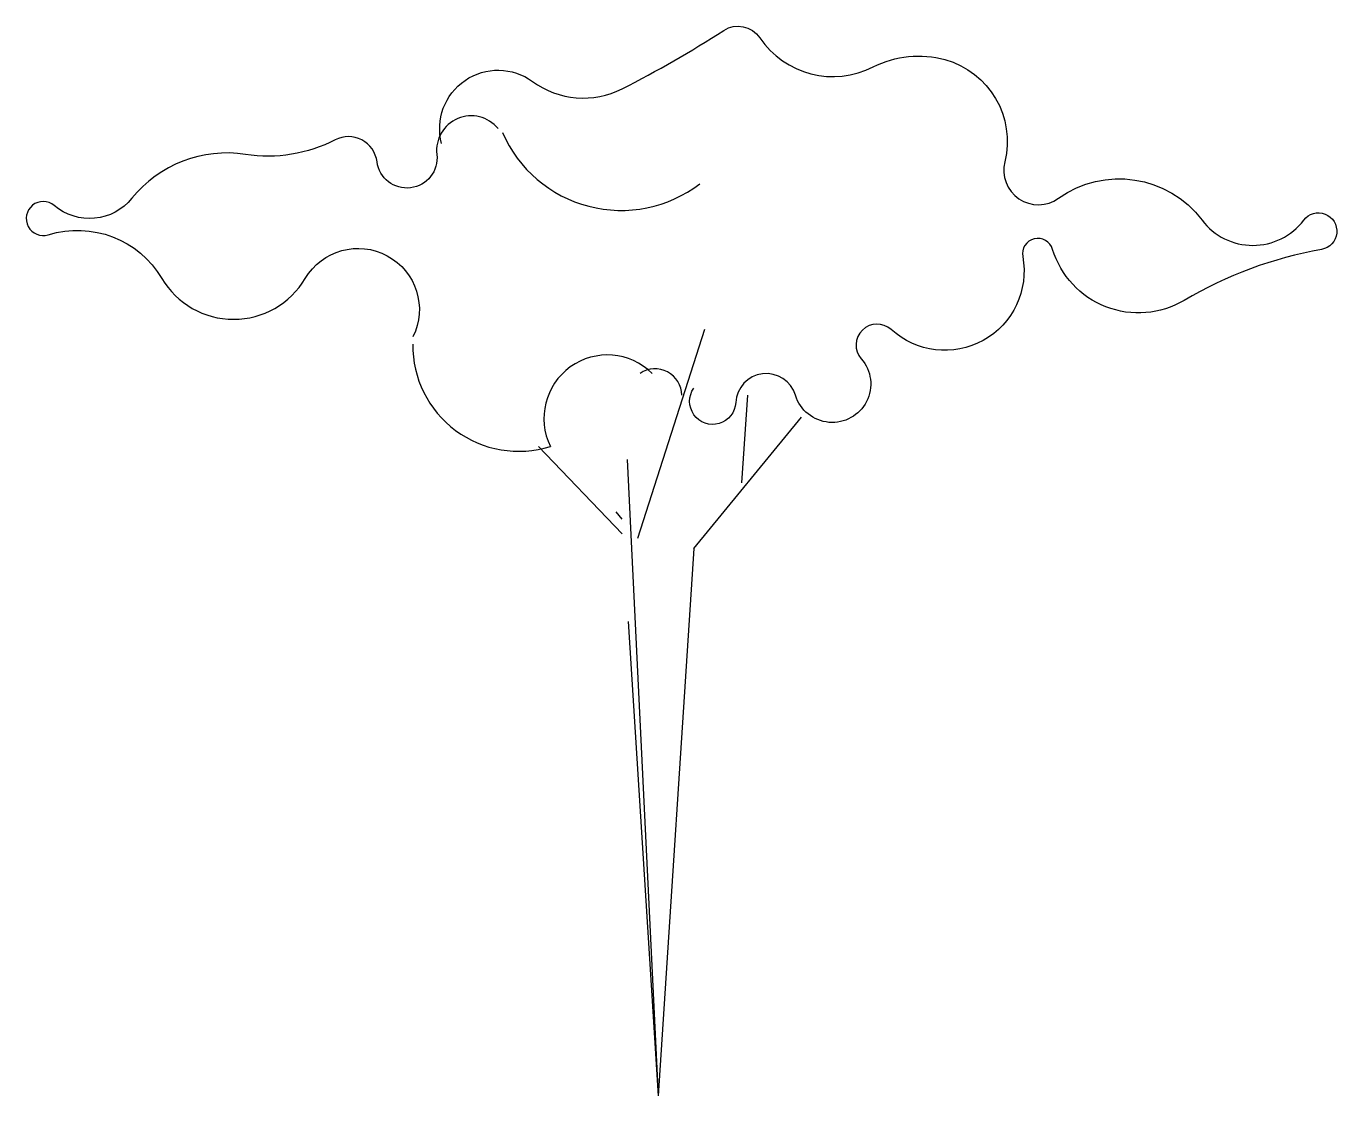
# Model space of a CAD drawing. Extents: x -0.57 to 0.61, y 0 to 0.96.
import ezdxf

# ---------------------------------------------------------------- set-up
doc = ezdxf.new("R2010")
doc.units = 0
doc.header["$LTSCALE"] = 1.2
doc.layers.get('0').update_dxf_attribs({"linetype": 'CONTINUOUS'})

msp = doc.modelspace()

# ---------------------------------------------------------------- linework, layer by layer
at = {"color": 0}
for p, q in [((-0.0181, 0.4999), (0.0419, 0.6872)), ((0.075, 0.5495), (0.0804, 0.628)), ((0.0321, 0.4906), (0.1286, 0.6084)), ((-0.0321, 0.5037), (-0.1071, 0.5822)), ((0.0005, 0), (-0.0275, 0.5704)), ((-0.0321, 0.5168), (-0.0376, 0.5234)), ((0.0321, 0.4906), (0, 0)), ((-0.0268, 0.4252), (0, 0))]:
    msp.add_line(p, q, dxfattribs=at)
for points in [[(-0.1939, 0.8536, -0.707473), (-0.1125, 0.9093, 0.282201), (-0.0321, 0.9028, 0.026354), (0.0589, 0.9551, -0.408158), (0.0911, 0.9485, 0.378795), (0.1929, 0.9224, -0.187735), (0.2571, 0.9289, -0.406259), (0.3107, 0.8373, 0.696853), (0.3589, 0.8046, -0.406743), (0.4875, 0.785, 0.497993), (0.5786, 0.785, -1.465616), (0.5946, 0.7588, 0.0894), (0.4714, 0.713, -0.485979), (0.3536, 0.7588, 0.945568), (0.3268, 0.7523, -0.719719), (0.2089, 0.6869, 0.945393), (0.1821, 0.6607, -1.236706), (0.1232, 0.628, 0.83927), (0.0696, 0.6215, -1.332041), (0.0321, 0.6345, -25.717559)], [(-0.1434, 0.8671, 0.74841), (-0.1982, 0.8439, -0.993027), (-0.2518, 0.8373, 0.520705), (-0.2893, 0.857, -0.15964), (-0.3696, 0.8439, 0.267764), (-0.4714, 0.8046, -0.421403), (-0.5411, 0.7981, 1.689728), (-0.5464, 0.7719, -0.347083), (-0.4446, 0.7327, 0.570036), (-0.3161, 0.7327, -0.963312), (-0.2196, 0.6803, 0.711303)]]:
    msp.add_lwpolyline(points, format="xyb", dxfattribs=at)
for centre, radius, start, end in [((-0.033, 0.9096), 0.1159, 203.4693, 307.487), ((-0.125, 0.6725), 0.0947, 179.2229, 287.5312), ((-0.0454, 0.6072), 0.0569, 45.2532, 206.1263), ((-0.0027, 0.6276), 0.0241, 1.0077, 123.7431)]:
    msp.add_arc(centre, radius, start, end, dxfattribs=at)

doc.saveas('drawing.dxf')
